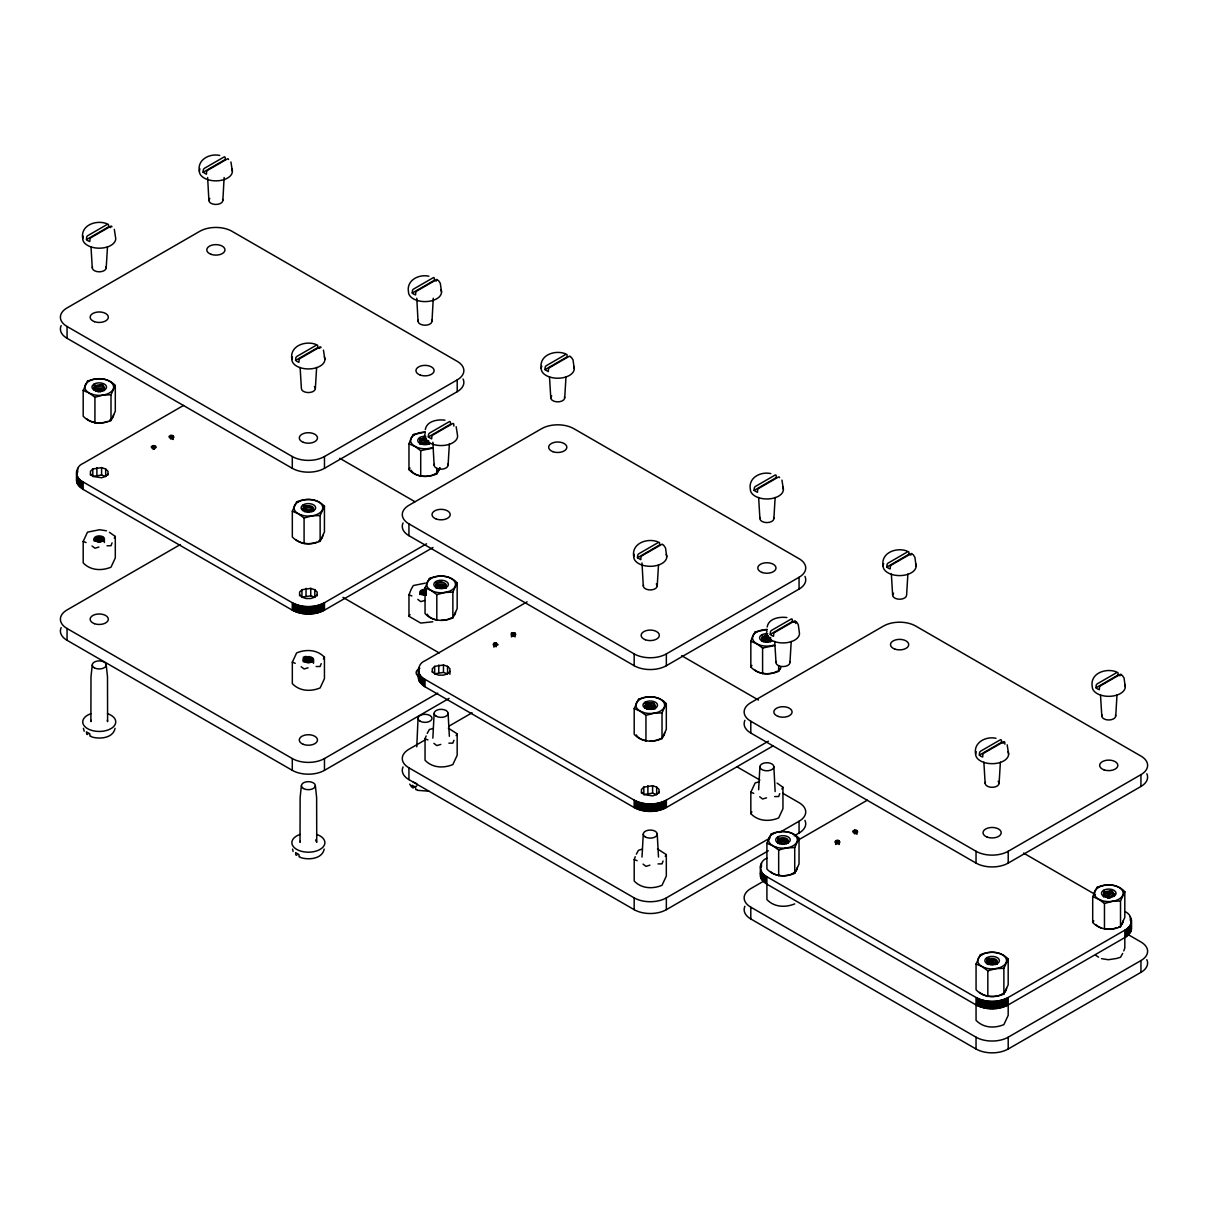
<?xml version="1.0" encoding="UTF-8"?>
<svg xmlns="http://www.w3.org/2000/svg" width="1208" height="1208" viewBox="0 0 1208 1208"><rect width="100%" height="100%" fill="white"/><g stroke="black" fill="none" stroke-linecap="round" stroke-linejoin="round"><path stroke-width="1.5" d="M183.586 405.42L83.156 463.404C74.654 466.666 74.654 478.73 83.156 481.977L292.291 602.732C302.106 607.911 314.654 607.911 324.469 602.732L426.53 543.811M760.421 873.158L761.433 879.107L766.884 884.165L976.034 1004.92C985.849 1010.099 998.397 1010.099 1008.212 1004.92L1125.871 936.955L1130.733 931.685L1131.322 926.566M111.876 226.862A1.706 0.982 -60 0 0 110.668 226.289L91.144 237.553A1.706 0.982 -60 0 0 89.951 239.516L89.8 241.54L87.912 240.709L86.463 239.622L86.614 237.599A1.706 0.982 -60 0 1 87.806 235.636L107.331 224.356A1.706 0.982 -60 0 1 108.539 224.93L108.69 226.787L110.577 227.632M203.095 172.276L203.246 170.252A1.706 0.982 -60 0 1 204.439 168.29L223.978 157.025A1.706 0.982 -60 0 1 225.171 157.599L225.322 159.456L203.095 172.276L206.432 174.209L206.583 172.185A1.706 0.982 -60 0 1 207.776 170.222L227.315 158.943A1.706 0.982 -60 0 1 228.508 159.516M321.011 347.602A1.706 0.982 -60 0 0 319.818 347.028L300.294 358.308A1.706 0.982 -60 0 0 299.086 360.271L298.935 362.294L297.047 361.449L295.613 360.362L295.749 358.338A1.706 0.982 -60 0 1 296.957 356.375L316.481 345.111A1.706 0.982 -60 0 1 317.674 345.684L317.825 347.542L319.712 348.372M437.658 280.271A1.706 0.982 -60 0 0 436.45 279.697L416.926 290.962A1.706 0.982 -60 0 0 415.718 292.925L415.582 294.948L413.695 294.118L412.245 293.031L412.396 291.007A1.706 0.982 -60 0 1 413.589 289.044L433.113 277.764A1.706 0.982 -60 0 1 434.321 278.338L434.472 280.196L436.345 281.026M428.327 436.994L428.478 434.971A1.706 0.982 -60 0 1 429.671 433.008L449.21 421.728A1.706 0.982 -60 0 1 450.403 422.317L450.554 424.159L428.327 436.994L431.664 438.927L431.815 436.903A1.706 0.982 -60 0 1 433.008 434.94L452.547 423.661A1.706 0.982 -60 0 1 453.74 424.234L453.891 426.092M544.974 369.648L545.11 367.625A1.706 0.982 -60 0 1 546.318 365.677L565.842 354.397A1.706 0.982 -60 0 1 567.05 354.971L567.186 356.828L544.974 369.648L548.296 371.581L548.447 369.557A1.706 0.982 -60 0 1 549.655 367.594L569.179 356.315A1.706 0.982 -60 0 1 570.372 356.904M637.477 557.749L637.628 555.725A1.706 0.982 -60 0 1 638.821 553.762L658.345 542.483A1.706 0.982 -60 0 1 659.553 543.056L659.704 544.914L637.477 557.749L640.814 559.666L640.95 557.643A1.706 0.982 -60 0 1 642.158 555.68L661.682 544.4A1.706 0.982 -60 0 1 662.89 544.989M754.109 490.403L754.26 488.379A1.706 0.982 -60 0 1 755.453 486.416L774.992 475.137A1.706 0.982 -60 0 1 776.185 475.726L776.336 477.568L754.109 490.403L757.446 492.336L757.597 490.297A1.706 0.982 -60 0 1 758.79 488.349L778.33 477.069A1.706 0.982 -60 0 1 779.522 477.643M795.755 623.464L795.604 621.607A1.706 0.982 -60 0 0 794.411 621.033L774.887 632.312A1.706 0.982 -60 0 0 773.679 634.275L773.528 636.299L771.655 635.468L770.206 634.366L770.342 632.343A1.706 0.982 -60 0 1 771.55 630.38L791.074 619.115A1.706 0.982 -60 0 1 792.282 619.689L792.418 621.546L794.305 622.377M912.251 554.276A1.706 0.982 -60 0 0 911.043 553.702L891.519 564.966A1.706 0.982 -60 0 0 890.326 566.929L890.175 568.953L888.288 568.122L886.838 567.035L886.989 565.012A1.706 0.982 -60 0 1 888.182 563.049L907.706 551.769A1.706 0.982 -60 0 1 908.914 552.343L909.065 554.2L910.953 555.031M1004.905 744.219L1004.754 742.361A1.706 0.982 -60 0 0 1003.561 741.788L984.022 753.052A1.706 0.982 -60 0 0 982.829 755.015L982.678 757.038L980.79 756.208L979.341 755.121L979.492 753.097A1.706 0.982 -60 0 1 980.685 751.134L1000.224 739.855A1.706 0.982 -60 0 1 1001.417 740.428L1001.568 742.286L1003.455 743.131M1121.386 675.015A1.706 0.982 -60 0 0 1120.194 674.442L1100.669 685.721A1.706 0.982 -60 0 0 1099.461 687.684L1099.31 689.708L1097.423 688.862L1095.988 687.775L1096.124 685.751A1.706 0.982 -60 0 1 1097.332 683.788L1116.856 672.524A1.706 0.982 -60 0 1 1118.049 673.098L1118.2 674.955L1120.088 675.785M82.733 238.656C80.181 225.066 96.323 219.645 106.727 223.661M106.213 267.783L107.497 246.689M92.261 664.928L90.993 676.797L90.887 721.599L91.174 720.346M199.38 171.325C197.025 159.441 209.799 153.205 219.75 155.454M222.861 200.453L224.129 177.5M291.883 359.41C289.316 345.82 305.458 340.399 315.862 344.401M315.363 388.538L316.632 367.428M301.396 785.668L300.128 797.552L300.022 842.354L300.309 841.1M431.996 321.192L433.279 298.24M418.044 718.337L416.775 746.816M448.093 465.171L449.361 444.061M434.125 713.354L432.857 738.148M541.244 368.697C538.677 355.107 554.819 349.686 565.238 353.702M564.725 397.825L565.993 376.715M633.747 556.782C631.195 543.192 647.337 537.771 657.741 541.788M657.227 585.91L658.511 564.816M643.275 834.094L642.007 857.046M773.875 518.564L775.143 497.469M759.908 766.763L758.639 789.7M789.957 662.543L791.225 641.433M883.108 566.069C880.556 552.479 896.698 547.058 907.102 551.074M975.611 754.154C973.27 742.286 986.03 736.049 995.996 738.299M999.107 783.282L1000.375 762.188M1115.739 715.951L1117.007 694.842M76.678 478.413L77.69 484.348L83.156 489.421L292.291 610.161C302.106 615.34 314.654 615.34 324.469 610.161L433.008 547.496M527.081 601.856L425.02 660.776C416.518 664.038 416.518 676.102 425.02 679.364L634.17 800.104C643.985 805.298 656.518 805.298 666.348 800.104L768.394 741.184M418.557 675.785L419.569 681.72L425.02 686.793L634.17 807.533C643.985 812.727 656.518 812.727 666.348 807.533L773.256 745.804M766.884 858.163C758.398 861.425 758.398 873.475 766.884 876.736L976.034 997.491C985.849 1002.67 998.397 1002.67 1008.212 997.491L1124.844 930.145C1133.346 926.883 1133.346 914.834 1124.844 911.572M115.062 728.349C113.114 738.239 99.705 739.402 91.748 736.925M324.197 849.103C322.249 858.994 308.855 860.141 300.898 857.665M425.291 429.61C426.681 420.958 437.794 419.161 444.982 420.173M767.171 626.982C768.545 618.33 779.658 616.533 786.846 617.545M83.186 390.471L87.489 381.2C96.776 377.123 108.116 377.681 115.304 385.488L115.304 411.233L111 420.505C101.698 424.567 90.374 424.023 83.186 416.201L83.186 390.471L89.06 392.932L94.934 397.251L94.934 422.996M113.643 414.646A14.39 8.305 0 0 1 109.415 420.52L111 420.505L111 394.759L115.304 385.488M292.321 511.211L296.624 501.939C305.926 497.877 317.251 498.421 324.439 506.243L324.439 531.988L320.135 541.26C310.849 545.321 299.508 544.778 292.321 536.956L292.321 511.211L298.21 513.687L304.084 518.005L304.084 543.736M322.778 535.386A14.39 8.305 0 0 1 318.565 541.275L320.135 541.26L320.135 515.514L324.439 506.243M440.014 467.617L436.783 473.914C427.481 477.975 416.156 477.432 408.968 469.61L408.968 443.864L411.113 438.308L413.272 434.593L425.352 432.056M425.05 587.843L429.353 578.572C438.655 574.51 449.98 575.053 457.168 582.875L457.168 608.606L452.864 617.877C443.562 621.954 432.238 621.395 425.05 613.573L425.05 587.843L430.924 590.304L436.813 594.623L436.813 620.368M452.864 617.877L452.864 592.146L457.168 582.875M634.2 708.583L638.504 699.311C647.79 695.249 659.13 695.793 666.318 703.615L666.318 729.36L662.014 738.632C652.713 742.694 641.388 742.15 634.2 734.328L634.2 708.583L640.074 711.059L645.948 715.378L645.948 741.108M662.014 738.632L662.014 712.886L666.318 703.615M778.692 670.198A14.39 8.305 0 0 0 780.791 667.571L778.647 671.286C769.345 675.347 758.02 674.804 750.832 666.982L750.832 641.252L752.977 635.695L755.136 631.98L767.216 629.428M766.914 843.275L771.217 834.003C780.519 829.926 791.844 830.485 799.032 838.307L799.032 864.037L794.728 873.309C785.442 877.37 774.101 876.827 766.914 869.005L766.914 843.275L772.803 845.736L778.677 850.055L778.677 875.8M793.158 873.324L794.728 873.309L794.728 847.578L799.032 838.307M976.064 964.014L980.367 954.743C989.669 950.681 1000.994 951.225 1008.182 959.046L1008.182 984.792L1003.878 994.063C994.577 998.125 983.252 997.582 976.064 989.76L976.064 964.014L981.938 966.491L987.827 970.809L987.827 996.54M1002.308 994.078L1003.878 994.063L1003.878 968.318L1008.182 959.046M1092.696 896.683L1097 887.412C1106.302 883.335 1117.627 883.894 1124.814 891.715L1124.814 917.446L1120.511 926.717C1111.224 930.779 1099.884 930.235 1092.696 922.414L1092.696 896.683L1098.585 899.145L1104.459 903.463L1104.459 929.209M1118.94 926.732L1120.511 926.717L1120.511 900.987L1124.814 891.715M109.415 532.305L115.304 536.458L115.304 557.915L111 567.186C101.578 571.037 90.525 570.614 83.186 562.883L83.186 541.426L87.489 532.154L99.569 529.738L106.455 530.795M112.057 542.875L111 545.729L107.029 545.789M292.321 662.18L296.624 652.909C306.047 649.058 317.085 649.481 324.439 657.212L324.439 678.654L320.135 687.926C310.713 691.791 299.675 691.369 292.321 683.637L292.321 662.18L295.235 663.298M321.207 663.63L320.135 666.484L316.164 666.529M432.796 621.773L420.716 623.071L408.968 616.291L408.968 594.834L411.113 589.428L413.272 585.563L425.352 583.132M448.334 728.167L457.168 733.845L457.168 755.287L452.864 764.558C443.442 768.424 432.404 767.986 425.05 760.255L425.05 738.813L426.107 735.959M453.936 740.262L452.864 743.116L448.893 743.162M657.469 848.922L666.318 854.585L666.318 876.042L662.014 885.313C652.592 889.163 641.539 888.741 634.2 881.01L634.2 859.552L635.257 856.699M663.071 861.002L662.014 863.856L658.043 863.916M777.076 783.086L782.95 787.254L782.95 808.696L778.647 817.967C769.224 821.833 758.186 821.395 750.832 813.663L750.832 792.221L755.136 782.95L759.107 781.772M779.719 793.671L778.647 796.525L774.675 796.57M1123.757 950.877L1124.814 948.023L1124.844 930.145M427.209 733.407L429.353 729.541L433.325 728.364M636.344 854.147L638.504 850.281L642.46 849.103M1122.67 953.429L1120.511 957.295L1116.539 958.472L1108.431 959.726L1101.56 958.669M114.232 538.194L115.304 536.458M323.382 658.934L324.439 657.212M408.968 616.291L410.025 614.555M456.111 735.566L457.168 733.845M665.246 856.321L666.318 854.585M750.832 813.663L751.889 811.927M781.893 788.975L782.95 787.254M408.968 469.61L410.025 467.994M750.832 666.982L751.889 665.366M1092.696 922.414L1093.769 920.798M108.025 475.046L108.025 471.331L105.67 468.976L101.593 467.617L92.805 468.976L90.449 471.331L90.449 475.046M108.025 474.049L105.67 476.405L101.593 477.764L92.805 476.405L90.449 474.049M317.175 595.801L317.175 592.086L314.82 589.731L310.743 588.371L301.955 589.731L299.599 592.086L299.599 595.801M317.175 594.804L314.82 597.16L310.743 598.519L306.032 598.519L301.955 597.16L299.599 594.804M449.904 674.291L449.904 668.719L447.549 666.363L443.472 664.989L434.669 666.363L432.313 668.719L432.313 672.433M449.904 671.437L447.549 673.792L443.472 675.151L438.761 675.151L434.669 673.792L432.313 671.437M493.8 643.366L493.136 644.8L494.948 645.842L498.074 644.8L496.277 642.988L493.8 643.366L493.8 647.08M511.497 633.158L511.497 635.242L513.974 635.619L515.771 634.577L515.121 633.158L511.497 633.158L511.497 636.873M659.039 793.173L659.039 789.458L656.684 787.103L652.607 785.744L643.819 787.103L641.463 789.458L641.463 793.173M659.039 792.176L656.684 794.532L652.607 795.891L643.819 794.532L641.463 792.176M835.664 840.738L835 842.172L836.812 843.214L839.953 842.172L838.141 840.36L835.664 840.738L835.664 844.452M86.463 239.622L108.69 226.787M295.613 360.362L317.825 347.542M412.245 293.031L434.472 280.196M67.059 326.492L292.291 456.533A22.756 13.137 0 0 0 324.469 456.533L457.198 379.901A22.756 13.137 0 0 0 457.198 361.328L231.966 231.287A22.756 13.137 0 0 0 199.788 231.287L67.059 307.919A22.756 13.137 0 0 0 67.059 326.492L67.059 338.285L292.291 468.326A22.756 13.137 0 0 0 324.469 468.326L457.198 391.694A22.756 13.137 0 0 0 463.087 379.01M180.37 544.521L67.059 609.934A22.756 13.137 0 0 0 67.059 628.507L67.059 640.3L292.291 770.342A22.756 13.137 0 0 0 324.469 770.342L449.104 698.39M67.059 628.507L292.291 758.548A22.756 13.137 0 0 0 324.469 758.548L437.779 693.135M425.125 739.915L408.938 749.262A22.756 13.137 0 0 0 408.938 767.835L408.938 779.628L634.17 909.669A22.756 13.137 0 0 0 666.348 909.669L768.318 850.794M449.391 725.902L472.056 712.811M416.851 785.819L413.589 787.707A1.706 0.982 -60 0 1 412.396 787.133L412.245 785.275L415.582 787.193L415.718 789.05A1.706 0.982 -60 0 0 416.926 789.624M408.938 523.864L634.17 653.906A22.756 13.137 0 0 0 666.348 653.906L799.062 577.273A22.756 13.137 0 0 0 799.062 558.7L573.83 428.659A22.756 13.137 0 0 0 541.652 428.659L408.938 505.291A22.756 13.137 0 0 0 408.938 523.864L408.938 535.673L634.17 665.699A22.756 13.137 0 0 0 666.348 665.699L799.062 589.081A22.756 13.137 0 0 0 804.951 576.382M770.206 634.366L792.418 621.546M886.838 567.035L909.065 554.2M408.938 767.835L634.17 897.876A22.756 13.137 0 0 0 666.348 897.876L769.934 838.065M779.643 832.463L799.062 821.244A22.756 13.137 0 0 0 799.062 802.671L782.739 793.248M794.215 835.845L799.062 833.037A22.756 13.137 0 0 0 804.951 820.353M797.673 840.39L867.329 800.179M979.341 755.121L1001.568 742.286M1095.988 687.775L1118.2 674.955M763.758 881.1L750.802 888.59A22.756 13.137 0 0 0 750.802 907.163L750.802 918.956L976.034 1048.997A22.756 13.137 0 0 0 1008.212 1048.997L1140.941 972.365A22.756 13.137 0 0 0 1146.83 959.68M750.802 721.251L976.034 851.278A22.756 13.137 0 0 0 1008.212 851.278L1140.941 774.66A22.756 13.137 0 0 0 1140.941 756.072L915.709 626.046A22.756 13.137 0 0 0 883.531 626.046L750.802 702.678A22.756 13.137 0 0 0 750.802 721.251L750.802 733.045L976.034 863.086A22.756 13.137 0 0 0 1008.212 863.086L1140.941 786.453A22.756 13.137 0 0 0 1146.83 773.769M750.802 907.163L976.034 1037.189A22.756 13.137 0 0 0 1008.212 1037.189L1140.941 960.571A22.756 13.137 0 0 0 1140.941 941.983L1127.879 934.448M170.766 435.393L168.969 436.435L169.618 437.87L172.095 438.247L173.907 437.205L173.242 435.771L170.766 435.393L170.766 439.108M153.069 445.616L151.272 446.658L151.921 448.077L154.398 448.47L156.209 447.413L155.545 445.994L153.069 445.616L153.069 449.331M105.67 468.976L105.67 476.405L101.593 475.046L92.805 476.405L92.805 468.976M314.82 589.731L314.82 597.16L310.743 595.801L301.955 597.16L301.955 589.731M447.549 666.363L447.549 673.792L443.472 672.433L434.669 673.792L434.669 666.363M656.684 787.103L656.684 794.532L652.607 793.173L643.819 794.532L643.819 787.103M854.509 830.138L852.697 831.195L853.361 832.614L855.838 833.007L857.65 831.95L856.985 830.53L854.509 830.138L854.509 833.867M94.934 397.251L102.967 395.091L111 394.759M408.968 443.864L414.842 446.341L420.716 450.659L432.811 448.108M304.084 518.005L312.117 515.831L320.135 515.514M436.813 594.623L444.831 592.464L452.864 592.146M750.832 641.252L756.706 643.713L762.595 648.032L774.675 645.495M645.948 715.378L653.981 713.203L662.014 712.886M778.677 850.055L786.71 847.895L794.728 847.578M1104.459 903.463L1112.493 901.304L1120.511 900.987M987.827 970.809L995.845 968.635L1003.878 968.318M98.905 547.043L94.934 548.221L92.035 545.986M424.688 600.452L420.716 601.629L417.817 599.394M308.055 667.798L304.084 668.975L301.185 666.74M440.784 744.415L436.813 745.593L433.914 743.358M766.567 797.824L762.595 799.001L759.696 796.767M649.919 865.17L645.948 866.347L643.049 864.113M794.728 903.886C785.306 907.736 774.268 907.314 766.914 899.582L766.884 876.736M428.9 791.195L417.53 790.334M87.489 381.2L89.06 381.184M104.281 390.592A5.21 3.005 0 0 0 95.553 389.233L94.088 385.805M102.922 390.048L104.401 390.033M413.272 434.593L414.842 434.578M435.197 473.929L436.783 473.914L436.783 468.402M296.624 501.939L298.21 501.924M313.416 511.331A5.21 3.005 0 0 0 304.688 509.987L303.223 508.281L304.688 508.266L303.223 504.823M304.688 509.987L303.223 510.002A7.293 4.213 0 0 1 305.971 509.006M312.072 510.803L313.536 510.788M429.353 578.572L430.924 578.556M437.417 584.883L435.952 581.456M444.801 587.42L446.265 587.405M755.136 631.98L756.706 631.965M638.504 699.311L640.074 699.296M651.067 704.445A7.293 4.213 0 0 0 645.102 705.653L646.567 705.638L645.102 702.195M653.936 708.175L655.416 708.16M771.217 834.003L772.803 833.988M786.665 842.852L788.145 842.837M1097 887.412L1098.585 887.397M1112.447 896.26L1113.912 896.245M980.367 954.743L981.938 954.728M997.159 964.135A5.21 3.005 0 0 0 988.431 962.791L986.966 961.085L988.431 961.07L986.966 957.627M986.966 962.806L988.431 962.791M995.815 963.606L997.28 963.591M428.9 276.209C418.934 273.959 406.175 280.18 408.515 292.064A16.504 9.528 0 0 0 427.179 301.517A16.504 9.528 0 0 0 440.965 289.603M770.764 473.581C760.798 471.331 748.039 477.568 750.379 489.436A16.504 9.528 0 0 0 769.043 498.889A16.504 9.528 0 0 0 782.829 486.975M1116.252 671.814C1105.833 667.813 1089.691 673.234 1092.259 686.824A16.504 9.528 0 0 0 1110.907 696.261A16.504 9.528 0 0 0 1124.708 684.347M408.968 594.834L411.883 595.967M750.832 792.221L753.747 793.339M83.186 541.426L86.1 542.558M425.05 738.813L427.964 739.93M634.2 859.552L637.114 860.685M339.81 458.33L414.963 501.728M681.674 655.702L758.473 700.036M1023.538 853.075L1095.445 894.584M737.046 766.854L759.892 780.051M342.951 597.386L439.244 652.984M1095.611 955.241L1098.585 957.159M1103.599 890.296L1105.078 892.002M1103.599 892.017L1105.078 895.445M761.735 634.864L763.199 638.292M761.735 638.307L763.199 640.014A5.21 3.005 0 0 1 770.583 640.014M777.816 836.887L779.296 838.594M777.816 838.609L779.296 842.036A5.21 3.005 0 0 1 786.665 842.036M419.856 437.492L421.335 439.199L419.856 439.214L421.335 442.641M435.952 584.899L437.417 586.62M94.088 384.084L95.553 385.79M1122.262 675.317L1124.044 678.02L1125.267 686.824M913.127 554.563L914.894 557.281L916.117 566.069M796.48 621.909L798.261 624.611L799.485 633.415A16.504 9.528 0 0 1 780.821 642.852A16.504 9.528 0 0 1 767.035 630.938M571.248 357.191L573.03 359.893L574.253 368.697M663.751 545.276L665.533 547.994L666.756 556.782M438.519 280.558L440.301 283.276L441.524 292.064M411.52 786.831L409.739 784.128M315.62 839.938L316.738 842.354L316.632 797.552L315.363 785.668M1007.185 744.823L1008.62 754.154M781.954 480.104L783.388 489.436M456.171 426.696L457.621 436.043A16.504 9.528 0 0 1 438.957 445.48A16.504 9.528 0 0 1 425.171 433.566M323.442 350.078L324.892 359.41M230.939 161.978L232.389 171.325M114.307 229.324L115.742 238.656A16.504 9.528 0 0 1 97.093 248.108A16.504 9.528 0 0 1 83.292 236.194M84.183 731.248L83.427 728.349M292.562 849.103L293.106 851.459M107.316 720.346L107.603 721.599L107.497 676.797L106.213 664.928M1101.787 715.951L1100.503 694.842M985.139 783.282L983.871 762.188M892.636 595.197L891.368 574.102M776.004 662.543L774.721 641.433M759.908 518.564L758.639 497.469M773.875 766.763A6.976 4.032 0 0 1 763.396 770.251A6.976 4.032 0 0 1 763.396 763.26A6.976 4.032 0 0 1 773.875 766.763L775.143 791.557M643.275 585.91L642.007 562.958M657.227 834.094L658.511 857.046M550.773 397.825L549.489 376.715M434.125 465.171L432.857 442.219M418.044 321.192L416.775 298.24M448.093 713.354L449.361 736.291M208.893 200.453L207.625 177.5M92.261 267.783L90.993 246.689M1140.941 774.66L1140.941 786.453M1140.941 960.571L1140.941 972.365M1131.458 919.998L1131.458 929.148M1131.322 919.137L1131.322 929.994M1131.081 923.425L1131.081 930.855M1130.733 924.256L1130.733 931.685M1130.311 916.63L1130.311 920.345M1130.311 925.071L1130.311 932.516M1129.782 925.887L1129.782 933.316M1129.163 926.672L1129.163 934.101M1128.468 927.427L1128.468 934.856M1127.683 928.152L1127.683 935.581M1126.807 928.846L1126.807 936.291M1125.871 929.511L1125.871 936.955M1008.212 851.278L1008.212 863.086M1008.212 997.491L1008.182 1015.354L1003.878 1024.626C994.456 1028.491 983.418 1028.068 976.064 1020.337L976.034 997.491M1008.212 1037.189L1008.212 1048.997M1007.125 998.065L1007.125 1005.509M1005.977 998.623L1005.977 1006.053M1004.769 999.122L1004.769 1006.551M1003.501 999.575L1003.501 1007.004M1002.187 999.982L1002.187 1007.412M1000.828 1000.33L1000.828 1007.759M999.439 1000.632L999.439 1008.061M998.004 1000.888L998.004 1008.318M996.555 1001.085L996.555 1008.514M995.09 1001.221L995.09 1008.65M993.61 1001.311L993.61 1008.74M992.115 1001.326L992.115 1008.755M990.635 1001.311L990.635 1008.74M989.156 1001.221L989.156 1008.65M987.691 1001.085L987.691 1008.514M986.226 1000.888L986.226 1008.318M984.807 1000.632L984.807 1008.061M983.418 1000.33L983.418 1007.759M982.059 999.982L982.059 1007.412M980.745 999.575L980.745 1007.004M979.477 999.122L979.477 1006.551M978.269 998.623L978.269 1006.053M977.121 998.065L977.121 1005.509M976.034 851.278L976.034 863.086M976.034 1037.189L976.034 1048.997M907.872 574.102L906.604 595.197A6.976 4.032 0 0 1 897.816 599.092A6.976 4.032 0 0 1 893.573 593.188M856.985 830.53L856.985 834.245M855.838 830.138L855.838 833.867M839.288 840.738L839.288 844.452M838.141 840.36L838.141 844.075M836.812 840.36L836.812 844.075M799.062 577.273L799.062 589.081M799.062 821.244L799.062 833.037M778.647 665.774L778.647 671.286L777.076 671.301A14.39 8.305 0 0 1 754.426 669.579M765.872 876.102L765.872 883.546M764.936 875.438L764.936 882.882M764.06 874.743L764.06 882.172M763.275 874.018L763.275 881.447M762.595 648.032L762.595 673.777M762.58 873.263L762.58 880.692M761.961 872.478L761.961 879.907M761.433 863.222L761.433 866.936M761.433 871.678L761.433 879.107M760.995 870.847L760.995 878.276M760.663 870.017L760.663 877.446M760.421 865.728L760.421 876.6M666.348 653.906L666.348 665.699M666.348 800.104L666.348 807.533M666.348 897.876L666.348 909.669M665.261 800.693L665.261 808.122M664.098 801.236L664.098 808.665M662.89 801.735L662.89 809.179M661.622 802.203L661.622 809.632M660.323 802.595L660.323 810.024M658.964 802.958L658.964 810.387M657.56 803.26L657.56 810.689M656.14 803.501L656.14 810.945M654.691 803.697L654.691 811.127M653.226 803.849L653.226 811.278M652.607 785.744L652.607 793.173M651.746 803.924L651.746 811.353M650.251 803.954L650.251 811.383M648.771 803.924L648.771 811.353M647.896 785.744L647.896 793.173M647.277 803.849L647.277 811.278M645.812 803.697L645.812 811.127M644.362 803.501L644.362 810.945M642.943 803.26L642.943 810.689M641.554 802.958L641.554 810.387M640.195 802.595L640.195 810.024M638.881 802.203L638.881 809.632M637.613 801.735L637.613 809.179M636.405 801.236L636.405 808.665M635.257 800.693L635.257 808.122M634.17 653.906L634.17 665.699M634.17 800.104L634.17 807.533M634.17 897.876L634.17 909.669M515.121 633.158L515.121 636.873M513.974 632.765L513.974 636.48M512.645 632.765L512.645 636.48M496.277 642.988L496.277 646.703M494.948 642.988L494.948 646.703M457.198 379.901L457.198 391.694M443.472 664.989L443.472 672.433M438.761 664.989L438.761 672.433M425.02 679.364L425.02 686.793M424.008 678.73L424.008 686.159M423.057 678.066L423.057 685.495M422.196 677.371L422.196 684.8M421.411 676.646L421.411 684.075M420.716 450.659L420.716 476.405M420.701 675.876L420.701 683.305M420.082 675.106L420.082 682.535M419.569 674.291L419.569 681.72M419.131 673.475L419.131 680.904M418.799 672.63L418.799 680.059M418.557 668.356L418.557 679.213M418.406 678.367L418.406 669.217A9.105 5.255 0 0 0 418.783 676.45M324.469 456.533L324.469 468.326M324.469 602.732L324.469 610.161M324.469 758.548L324.469 770.342M323.382 603.321L323.382 610.75M322.234 603.864L322.234 611.293M321.026 604.362L321.026 611.792M319.758 604.815L319.758 612.245M318.444 605.223L318.444 612.652M317.085 605.586L317.085 613.015M315.696 605.888L315.696 613.317M314.276 606.129L314.276 613.558M312.827 606.325L312.827 613.755M311.347 606.461L311.347 613.89M310.743 588.371L310.743 595.801M309.867 606.552L309.867 613.981M308.387 606.582L308.387 614.011M306.892 606.552L306.892 613.981M306.032 588.371L306.032 595.801M305.413 606.461L305.413 613.89M303.948 606.325L303.948 613.755M302.498 606.129L302.498 613.558M301.064 605.888L301.064 613.317M300.128 367.428L301.396 388.538A6.976 4.032 0 0 0 310.184 392.434A6.976 4.032 0 0 0 314.427 386.515M299.675 605.586L299.675 613.015M298.316 605.223L298.316 612.652M297.002 604.815L297.002 612.245M295.749 604.362L295.749 611.792M294.526 603.864L294.526 611.293M293.378 603.321L293.378 610.75M292.291 456.533L292.291 468.326M292.291 602.732L292.291 610.161M292.291 758.548L292.291 770.342M173.242 435.771L173.242 439.486M172.095 435.393L172.095 439.108M154.398 445.616L154.398 449.331M101.593 467.617L101.593 475.046M96.882 467.617L96.882 475.046M83.156 481.977L83.156 489.421M82.129 481.358L82.129 488.787M81.193 480.693L81.193 488.123M80.317 479.999L80.317 487.428M79.532 479.259L79.532 486.688M78.837 478.504L78.837 485.933M78.218 477.719L78.218 485.148M77.69 468.478L77.69 472.192M77.69 476.918L77.69 484.348M77.267 476.088L77.267 483.532M76.919 475.257L76.919 482.687M76.678 470.984L76.678 481.841M76.542 471.83L76.542 480.98M998.17 781.274A6.976 4.032 0 0 1 993.036 787.284A6.976 4.032 0 0 1 985.381 782.24M1008.061 751.693A16.504 9.528 0 0 1 992.115 763.683A16.504 9.528 0 0 1 976.185 751.693M1115.497 714.909A6.976 4.032 0 0 1 1108.763 719.983A6.976 4.032 0 0 1 1102.013 714.909M915.558 563.607A16.504 9.528 0 0 1 899.613 575.597A16.504 9.528 0 0 1 883.667 563.607M789.715 661.501A6.976 4.032 0 0 1 782.98 666.574A6.976 4.032 0 0 1 776.231 661.501M750.802 733.045A22.756 13.137 0 0 1 744.913 720.361M797.371 867.45A14.39 8.305 0 0 1 786.71 875.483A14.39 8.305 0 0 1 770.508 871.602M777.937 843.229A5.21 3.005 0 0 1 782.98 839.439A5.21 3.005 0 0 1 788.024 843.229M780.564 839.334A7.293 4.213 0 0 1 786.861 839.741M780.564 841.055A7.293 4.213 0 0 1 783.796 840.844M779.296 843.773A5.21 3.005 0 0 1 786.665 843.773M1123.153 920.858A14.39 8.305 0 0 1 1120.556 925.63M1117.023 927.668A14.39 8.305 0 0 1 1105.033 928.892M1101.56 928.061A14.39 8.305 0 0 1 1096.29 925.011M1109.578 890.809A7.293 4.213 0 0 1 1112.644 891.428M1103.719 896.638A5.21 3.005 0 0 1 1107.404 892.954A5.21 3.005 0 0 1 1113.806 895.083M1106.347 892.742A7.293 4.213 0 0 1 1114.939 894.479M1103.719 896.804A5.21 3.005 0 0 1 1112.447 895.445M1107.404 898.118A5.21 3.005 0 0 1 1110.107 898.118M1106.347 896.185A7.293 4.213 0 0 1 1109.578 895.974M1107.404 896.396A5.21 3.005 0 0 1 1110.107 896.396M1006.521 988.189A14.39 8.305 0 0 1 995.845 996.222A14.39 8.305 0 0 1 979.658 992.357M986.966 959.348A7.293 4.213 0 0 1 989.714 958.352M987.087 963.969A5.21 3.005 0 0 1 992.115 960.179A5.21 3.005 0 0 1 997.159 963.969M986.966 961.085A7.293 4.213 0 0 1 995.996 960.496M989.714 961.81A7.293 4.213 0 0 1 992.946 961.598M988.431 964.513A5.21 3.005 0 0 1 995.815 964.513M750.802 918.956A22.756 13.137 0 0 1 744.913 906.272M455.507 612.018A14.39 8.305 0 0 1 454.163 615.536M451.294 617.892A14.39 8.305 0 0 1 441.116 620.338M437.387 620.051A14.39 8.305 0 0 1 427.209 614.177M435.952 583.177A7.293 4.213 0 0 1 441.932 581.969M436.073 587.798A5.21 3.005 0 0 1 441.116 584.008A5.21 3.005 0 0 1 446.145 587.798M436.073 587.964A5.21 3.005 0 0 1 441.116 585.729A5.21 3.005 0 0 1 446.145 587.964M438.7 585.623A7.293 4.213 0 0 1 444.997 586.031M438.7 587.36A7.293 4.213 0 0 1 441.932 587.148M437.417 588.341A5.21 3.005 0 0 1 444.801 588.341M774.086 645.042A14.39 8.305 0 0 1 752.977 639.998A14.39 8.305 0 0 1 766.884 629.534M767.714 633.656A7.293 4.213 0 0 0 759.998 639.228A7.293 4.213 0 0 0 772.048 640.814L770.583 640.829A5.21 3.005 0 0 1 761.855 639.485A5.21 3.005 0 0 1 768.243 635.786M764.483 635.589A7.293 4.213 0 0 1 767.714 635.378M761.855 641.206A5.21 3.005 0 0 1 764.286 637.824A5.21 3.005 0 0 1 770.583 638.292M767.714 637.099A7.293 4.213 0 0 1 770.764 637.718M764.483 639.032A7.293 4.213 0 0 1 770.764 639.44M763.199 641.75A5.21 3.005 0 0 1 770.583 641.75M664.657 732.773A14.39 8.305 0 0 1 662.044 737.529M660.429 738.647A14.39 8.305 0 0 1 650.251 741.078M646.522 740.791A14.39 8.305 0 0 1 636.344 734.917M645.102 703.932A7.293 4.213 0 0 1 654.132 703.343M645.208 706.982A5.21 3.005 0 0 1 651.61 704.853A5.21 3.005 0 0 1 655.295 708.552M655.295 708.703A5.21 3.005 0 0 0 646.567 707.36L645.102 707.375A7.293 4.213 0 0 1 654.132 706.786M647.85 708.099A7.293 4.213 0 0 1 651.067 707.888M646.567 709.081A5.21 3.005 0 0 1 653.936 709.081M773.633 517.522A6.976 4.032 0 0 1 766.884 522.596A6.976 4.032 0 0 1 760.149 517.522M564.483 396.783A6.976 4.032 0 0 1 556.843 401.826A6.976 4.032 0 0 1 551.709 395.801M573.694 366.235A16.504 9.528 0 0 1 557.749 378.225A16.504 9.528 0 0 1 541.803 366.235M408.938 779.628A22.756 13.137 0 0 1 403.049 766.944M447.851 464.114A6.976 4.032 0 0 1 441.116 469.187A6.976 4.032 0 0 1 434.367 464.114M656.291 583.902A6.976 4.032 0 0 1 651.157 589.912A6.976 4.032 0 0 1 643.517 584.868M666.197 554.321A16.504 9.528 0 0 1 650.251 566.31A16.504 9.528 0 0 1 634.306 554.321M408.938 535.673A22.756 13.137 0 0 1 403.049 522.973M67.059 640.3A22.756 13.137 0 0 1 61.17 627.616M419.085 668.643A9.105 5.255 0 0 1 419.84 668.311M105.987 266.742A6.976 4.032 0 0 1 99.237 271.815A6.976 4.032 0 0 1 92.503 266.742M222.619 199.411A6.976 4.032 0 0 1 214.964 204.439A6.976 4.032 0 0 1 209.83 198.429M231.815 168.848A16.504 9.528 0 0 1 215.885 180.853A16.504 9.528 0 0 1 199.939 168.848M431.769 320.15A6.976 4.032 0 0 1 425.02 325.224A6.976 4.032 0 0 1 418.285 320.15M422.619 591.92A7.293 4.213 0 0 1 425.835 591.709M419.976 594.396A5.21 3.005 0 0 1 426.379 592.267M422.619 593.355A7.293 4.213 0 0 1 425.835 593.143M423.676 595.136A5.21 3.005 0 0 1 426.379 595.136A5.21 3.005 0 0 1 419.81 592.298A5.21 3.005 0 0 1 426.379 589.398M421.335 594.487A5.21 3.005 0 0 1 426.379 593.702M419.976 594.517A5.21 3.005 0 0 1 426.379 590.833M422.619 590.486A7.293 4.213 0 0 1 425.835 590.274M305.971 659.266A7.293 4.213 0 0 1 312.268 659.674M304.688 660.383A5.21 3.005 0 0 1 310.984 659.915A5.21 3.005 0 0 1 313.416 663.298M305.971 660.701A7.293 4.213 0 0 1 309.203 660.489M307.028 662.482A5.21 3.005 0 0 1 309.731 662.482M304.688 661.773A5.21 3.005 0 0 0 313.416 660.429A5.21 3.005 0 0 0 307.028 656.729A5.21 3.005 0 0 0 304.688 661.773A5.21 3.005 0 0 1 312.072 661.833M303.344 661.863A5.21 3.005 0 0 1 308.387 658.073A5.21 3.005 0 0 1 313.416 661.863M303.223 657.379A7.293 4.213 0 0 1 305.971 656.382M303.223 658.828A7.293 4.213 0 0 1 305.971 657.832M309.203 657.62A7.293 4.213 0 0 1 312.268 658.239M439.425 468.055A14.39 8.305 0 0 1 426.907 476.284A14.39 8.305 0 0 1 411.113 470.199M432.222 447.655A14.39 8.305 0 0 1 411.113 442.611A14.39 8.305 0 0 1 425.02 432.147M430.184 443.442A7.293 4.213 0 0 1 418.134 441.856A7.293 4.213 0 0 1 425.835 436.284M428.704 443.457A5.21 3.005 0 0 1 419.976 442.098A5.21 3.005 0 0 1 426.379 438.413M422.619 438.217A7.293 4.213 0 0 1 425.835 438.006M419.976 443.834A5.21 3.005 0 0 1 422.407 440.437A5.21 3.005 0 0 1 428.704 440.92M422.619 439.939A7.293 4.213 0 0 1 425.835 439.727M419.976 444A5.21 3.005 0 0 1 428.704 442.641M425.835 441.449A7.293 4.213 0 0 1 428.9 442.068M422.619 443.381A7.293 4.213 0 0 1 428.9 443.789M423.676 443.593A5.21 3.005 0 0 1 428.704 444.363M316.647 542.196A14.39 8.305 0 0 1 295.915 539.553M303.223 506.545A7.293 4.213 0 0 1 305.971 505.548M303.344 509.61A5.21 3.005 0 0 1 309.731 507.481A5.21 3.005 0 0 1 313.416 511.165M303.223 508.281A7.293 4.213 0 0 1 312.268 507.692M304.688 511.709A5.21 3.005 0 0 1 312.072 511.709M107.497 421.456A14.39 8.305 0 0 1 86.765 418.799M100.053 384.597A7.293 4.213 0 0 1 103.118 385.216M94.194 388.855A5.21 3.005 0 0 1 100.596 386.726A5.21 3.005 0 0 1 104.281 390.426M94.088 387.526A7.293 4.213 0 0 1 100.053 386.318M97.893 391.905A5.21 3.005 0 0 1 100.596 391.905M96.836 389.973A7.293 4.213 0 0 1 100.053 389.761M95.553 390.954A5.21 3.005 0 0 1 102.922 390.954M416.775 783.584A16.504 9.528 0 0 1 413.347 782.059M107.497 713.671A16.504 9.528 0 0 1 111.876 728.046A16.504 9.528 0 0 1 86.599 728.046A16.504 9.528 0 0 1 90.993 713.671M91.144 736.216A1.706 0.982 -60 0 1 89.951 735.642L89.8 733.784L86.463 731.867L86.614 733.724A1.706 0.982 -60 0 0 87.806 734.298M316.632 834.411A16.504 9.528 0 0 1 321.026 848.786A16.504 9.528 0 0 1 295.733 848.786A16.504 9.528 0 0 1 300.128 834.411M300.294 856.97A1.706 0.982 -60 0 1 299.086 856.396L298.935 854.539L295.613 852.606L295.749 854.464A1.706 0.982 -60 0 0 296.957 855.038M324.333 356.934A16.504 9.528 0 0 1 308.387 368.938A16.504 9.528 0 0 1 292.442 356.934M96.836 538.511A7.293 4.213 0 0 1 103.118 538.919M95.553 539.644A5.21 3.005 0 0 1 101.85 539.161A5.21 3.005 0 0 1 104.281 542.543M96.836 539.946A7.293 4.213 0 0 1 100.053 539.734M97.893 541.728A5.21 3.005 0 0 1 100.596 541.728M95.553 541.078A5.21 3.005 0 0 1 102.922 541.078M94.194 541.109A5.21 3.005 0 0 1 99.237 537.318A5.21 3.005 0 0 1 104.281 541.109M100.053 536.865A7.293 4.213 0 0 1 103.118 537.485M96.836 541.38A7.293 4.213 0 0 1 100.053 541.184M67.059 338.285A22.756 13.137 0 0 1 61.17 325.601M987.163 837.114A9.105 5.255 0 0 0 1001.205 832.976A9.105 5.255 0 0 0 987.993 828.024A9.105 5.255 0 0 0 987.163 837.114M778.148 716.419A9.105 5.255 0 0 0 792.07 712.146A9.105 5.255 0 0 0 778.707 707.314A9.105 5.255 0 0 0 778.148 716.419M894.811 649.089A9.105 5.255 0 0 0 908.718 644.785A9.105 5.255 0 0 0 895.324 639.983A9.105 5.255 0 0 0 894.811 649.089M1104.021 769.858A9.105 5.255 0 0 0 1117.853 765.495A9.105 5.255 0 0 0 1104.399 760.753A9.105 5.255 0 0 0 1104.021 769.858M775.778 847.065A14.39 8.305 0 0 0 797.371 839.862A14.39 8.305 0 0 0 775.778 832.659A14.39 8.305 0 0 0 775.778 847.065M777.454 842.61A7.293 4.213 0 0 0 789.866 841.251A7.293 4.213 0 0 0 781.621 835.725A7.293 4.213 0 0 0 777.454 842.61M779.296 842.852A5.21 3.005 0 0 0 788.024 841.508A5.21 3.005 0 0 0 781.621 837.808A5.21 3.005 0 0 0 779.296 842.852M1101.56 900.473A14.39 8.305 0 0 0 1123.153 893.271A14.39 8.305 0 0 0 1101.56 886.068A14.39 8.305 0 0 0 1101.56 900.473M1103.236 896.019A7.293 4.213 0 0 0 1115.648 894.66A7.293 4.213 0 0 0 1107.404 889.133A7.293 4.213 0 0 0 1103.236 896.019M1105.078 896.26A5.21 3.005 0 0 0 1113.806 894.917A5.21 3.005 0 0 0 1107.404 891.217A5.21 3.005 0 0 0 1105.078 896.26M984.928 967.804A14.39 8.305 0 0 0 1006.521 960.617A14.39 8.305 0 0 0 984.928 953.414A14.39 8.305 0 0 0 984.928 967.804M986.589 963.35A7.293 4.213 0 0 0 999.001 962.006A7.293 4.213 0 0 0 990.771 956.464A7.293 4.213 0 0 0 986.589 963.35M988.431 963.606A5.21 3.005 0 0 0 997.159 962.248A5.21 3.005 0 0 0 990.771 958.563A5.21 3.005 0 0 0 988.431 963.606M433.914 591.633A14.39 8.305 0 0 0 455.507 584.43A14.39 8.305 0 0 0 433.914 577.228A14.39 8.305 0 0 0 433.914 591.633M435.575 587.179A7.293 4.213 0 0 0 448.002 585.82A7.293 4.213 0 0 0 439.757 580.293A7.293 4.213 0 0 0 435.575 587.179M437.417 587.42A5.21 3.005 0 0 0 446.145 586.076A5.21 3.005 0 0 0 439.757 582.392A5.21 3.005 0 0 0 437.417 587.42M643.049 712.373A14.39 8.305 0 0 0 664.657 705.185A14.39 8.305 0 0 0 643.049 697.982A14.39 8.305 0 0 0 643.049 712.373M644.725 707.933A7.293 4.213 0 0 0 657.137 706.574A7.293 4.213 0 0 0 648.892 701.048A7.293 4.213 0 0 0 644.725 707.933M646.567 708.175A5.21 3.005 0 0 0 655.295 706.816A5.21 3.005 0 0 0 648.907 703.131A5.21 3.005 0 0 0 646.567 708.175M645.314 836.948A6.976 4.032 0 0 0 657.001 835.136A6.976 4.032 0 0 0 648.439 830.198A6.976 4.032 0 0 0 645.314 836.948M436.179 716.193A6.976 4.032 0 0 0 447.851 714.396A6.976 4.032 0 0 0 439.304 709.458A6.976 4.032 0 0 0 436.179 716.193M645.298 639.742A9.105 5.255 0 0 0 659.341 635.604A9.105 5.255 0 0 0 646.114 630.651A9.105 5.255 0 0 0 645.298 639.742M436.284 519.032A9.105 5.255 0 0 0 450.206 514.774A9.105 5.255 0 0 0 436.843 509.942A9.105 5.255 0 0 0 436.284 519.032M552.947 451.701A9.105 5.255 0 0 0 566.839 447.413A9.105 5.255 0 0 0 553.46 442.611A9.105 5.255 0 0 0 552.947 451.701M762.157 572.486A9.105 5.255 0 0 0 775.989 568.107A9.105 5.255 0 0 0 762.52 563.381A9.105 5.255 0 0 0 762.157 572.486M303.419 744.385A9.105 5.255 0 0 0 317.478 740.247A9.105 5.255 0 0 0 304.25 735.294A9.105 5.255 0 0 0 303.419 744.385M94.42 623.675A9.105 5.255 0 0 0 108.327 619.402A9.105 5.255 0 0 0 94.964 614.585A9.105 5.255 0 0 0 94.42 623.675M301.185 515.001A14.39 8.305 0 0 0 322.778 507.798A14.39 8.305 0 0 0 301.185 500.61A14.39 8.305 0 0 0 301.185 515.001M302.861 510.546A7.293 4.213 0 0 0 315.273 509.187A7.293 4.213 0 0 0 307.028 503.661A7.293 4.213 0 0 0 302.861 510.546M304.688 510.803A5.21 3.005 0 0 0 313.416 509.444A5.21 3.005 0 0 0 307.028 505.759A5.21 3.005 0 0 0 304.688 510.803M92.035 394.261A14.39 8.305 0 0 0 113.643 387.058A14.39 8.305 0 0 0 92.035 379.856A14.39 8.305 0 0 0 92.035 394.261M93.711 389.806A7.293 4.213 0 0 0 106.123 388.447A7.293 4.213 0 0 0 97.878 382.921A7.293 4.213 0 0 0 93.711 389.806M95.553 390.048A5.21 3.005 0 0 0 104.281 388.704A5.21 3.005 0 0 0 97.893 385.005A5.21 3.005 0 0 0 95.553 390.048M420.082 721.176A6.976 4.032 0 0 0 431.769 719.379A6.976 4.032 0 0 0 423.208 714.441A6.976 4.032 0 0 0 420.082 721.176M94.3 667.782A6.976 4.032 0 0 0 105.987 665.97A6.976 4.032 0 0 0 97.44 661.033A6.976 4.032 0 0 0 94.3 667.782M303.45 788.522A6.976 4.032 0 0 0 315.122 786.71A6.976 4.032 0 0 0 306.575 781.787A6.976 4.032 0 0 0 303.45 788.522M95.553 541.033A5.21 3.005 0 0 0 104.281 539.674A5.21 3.005 0 0 0 97.893 535.99A5.21 3.005 0 0 0 95.553 541.033M303.419 442.354A9.105 5.255 0 0 0 317.478 438.232A9.105 5.255 0 0 0 304.25 433.279A9.105 5.255 0 0 0 303.419 442.354M94.42 321.66A9.105 5.255 0 0 0 108.327 317.387A9.105 5.255 0 0 0 94.964 312.57A9.105 5.255 0 0 0 94.42 321.66M211.068 254.329A9.105 5.255 0 0 0 224.975 250.041A9.105 5.255 0 0 0 211.581 245.239A9.105 5.255 0 0 0 211.068 254.329M420.293 375.099A9.105 5.255 0 0 0 434.125 370.735A9.105 5.255 0 0 0 420.656 366.009A9.105 5.255 0 0 0 420.293 375.099"/></g></svg>
